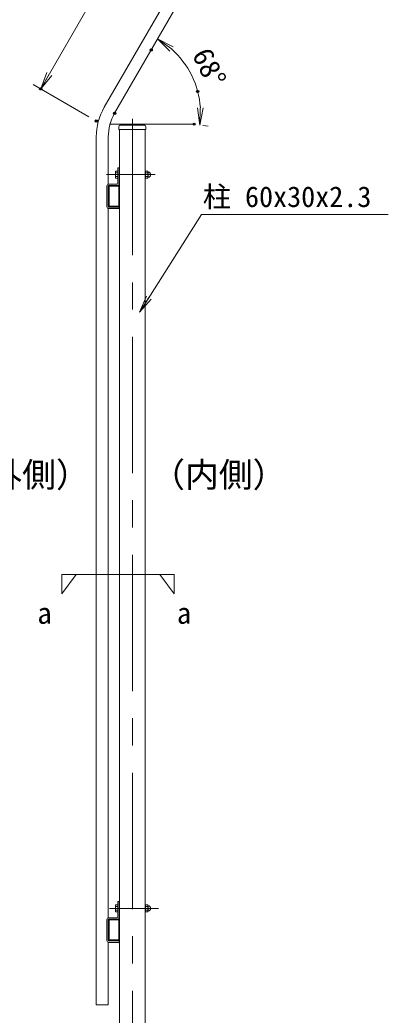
# Model space of a CAD drawing. Units: millimetres, scale not verified. Extents: x -4200 to 4200, y -2970 to 2970.
# Drawn here: x -219 to 639, y -754 to 1566 of the extents above; entities that cross this region are included whole.
import ezdxf
from ezdxf.enums import TextEntityAlignment as Align

# ---------------------------------------------------------------- set-up
doc = ezdxf.new("R2010")
doc.units = ezdxf.units.MM
doc.header["$LTSCALE"] = 10
doc.header["$PDMODE"] = 32
doc.header["$PDSIZE"] = 5
doc.linetypes.add('USER1', pattern=[50.8, 31.75, -6.35, 6.35, -6.35])
for name, color, linetype, lineweight in [('0-3_D-STR3', 3, 'Continuous', 13), ('0-4_D-BMK', 2, 'USER1', 13), ('0-5_D-STR1', 1, 'Continuous', 18), ('0-6_D-STR-DIM', 7, 'Continuous', 13), ('0-7_0', 7, 'Continuous', 18), ('0-9_D-TTL-TXT', 7, 'Continuous', 18), ('0-A_D-STR-TXT', 7, 'Continuous', 13)]:
    doc.layers.add(name, color=color, linetype=linetype, lineweight=lineweight)
doc.layers.add('0-8_Defpoints', color=253, linetype='Continuous')
doc.styles.add('ＭＳ ゴシック', font='')
doc.styles.get('ＭＳ ゴシック').set_extended_font_data('MS Gothic')

# ---------------------------------------------------------------- blocks, each defined once
blk = doc.blocks.new('_Open')
at = {"layer": '0-7_0'}
blk.add_line((-10, 1.667), (0, 0), dxfattribs=at)
blk.add_lwpolyline([(-10, -1.667), (0, 0), (-10, 0)], dxfattribs=at)

msp = doc.modelspace()

# ---------------------------------------------------------------- linework, layer by layer
at = {"layer": '0-3_D-STR3'}
for p, q in [((3.87, 1211.23), (3.87, 1198.89)), ((4.87, 1213.1), (9.37, 1213.1)), ((4.87, 1209.05), (9.37, 1209.05)), ((9.37, 1221), (9.37, 1184.8)), ((12.57, 1221), (9.37, 1221)), ((9.37, 1213.1), (9.37, 1196.9)), ((12.57, 1221), (12.57, 1184.8)), ((13.07, 1209), (12.57, 1209)), ((73.07, 1211.17), (73.07, 1198.83)), ((73.07, 1211.17), (73.07, 1198.83)), ((74.07, 1213.04), (78.57, 1213.04)), ((78.57, 1208.99), (74.07, 1208.99)), ((79.57, 1211.17), (79.57, 1198.83)), ((79.57, 1211.17), (79.57, 1198.83)), ((7.77, 1183.2), (-11.33, 1183.2)), ((4.87, 1200.95), (9.37, 1200.95)), ((4.87, 1196.9), (9.37, 1196.9)), ((13.07, 1201), (12.57, 1201)), ((78.57, 1200.89), (74.07, 1200.89)), ((74.07, 1196.84), (78.57, 1196.84)), ((-16.13, 1178.4), (-16.13, 1130.6)), ((-12.93, 1178.4), (-12.93, 1130.6)), ((8.27, 1180), (-10.83, 1180)), ((12.07, 1129), (-11.33, 1129)), ((12.07, 1125.8), (-11.33, 1125.8)), ((12.07, 1129), (12.07, 1125.8)), ((3.87, -498.77), (3.87, -511.11)), ((4.87, -496.9), (9.37, -496.9)), ((4.87, -500.95), (9.37, -500.95)), ((4.87, -509.05), (9.37, -509.05)), ((9.37, -489), (9.37, -525.2)), ((12.57, -489), (9.37, -489)), ((9.37, -496.9), (9.37, -513.1)), ((12.57, -489), (12.57, -525.2)), ((13.07, -501), (12.57, -501)), ((13.07, -509), (12.57, -509)), ((73.07, -498.77), (73.07, -511.11)), ((73.07, -498.77), (73.07, -511.11)), ((74.07, -496.9), (78.57, -496.9)), ((78.57, -500.95), (74.07, -500.95)), ((78.57, -509.05), (74.07, -509.05)), ((79.57, -498.77), (79.57, -511.11)), ((79.57, -498.77), (79.57, -511.11)), ((-16.13, -531.6), (-16.13, -579.4)), ((-12.93, -531.6), (-12.93, -579.4)), ((7.77, -526.8), (-11.33, -526.8)), ((8.27, -530), (-10.83, -530)), ((4.87, -513.1), (9.37, -513.1)), ((74.07, -513.1), (78.57, -513.1)), ((12.07, -581), (-11.33, -581)), ((12.07, -584.2), (-11.33, -584.2)), ((12.07, -581), (12.07, -584.2))]:
    msp.add_line(p, q, dxfattribs=at)
for centre, radius, start, end in [((6.41, 1211.07), 2.54, 127.21089, 232.78911), ((12.57, 1205), 8.7, 152.26063, 207.73937), ((75.61, 1211.01), 2.54, 127.21089, 232.78911), ((81.77, 1204.94), 8.7, 152.26063, 207.73937), ((77.03, 1211.01), 2.54, 307.21089, 52.78911), ((70.87, 1204.94), 8.7, 332.26063, 27.73937), ((79.94, 1211.88), 0.5, 189.83916, 262.83194), ((79.07, 1204.94), 6.5, 277.16806, 82.83194), ((-11.33, 1178.4), 4.8, 90, 180), ((6.42, 1198.92), 2.55, 127.42505, 232.57495), ((7.77, 1184.8), 1.6, 270, 0), ((7.77, 1184.8), 4.8, 270, 0), ((75.62, 1198.86), 2.55, 127.42505, 232.57495), ((77.02, 1198.86), 2.55, 307.42505, 52.57495), ((79.94, 1197.99), 0.5, 97.16806, 163.42019), ((-11.33, 1178.4), 1.6, 90, 180), ((-11.33, 1130.6), 4.8, 180, 270), ((-11.33, 1130.6), 1.6, 180, 270), ((6.41, -498.93), 2.54, 127.21089, 232.78911), ((12.57, -505), 8.7, 152.26063, 207.73937), ((6.42, -511.08), 2.55, 127.42505, 232.57495), ((75.61, -498.93), 2.54, 127.21089, 232.78911), ((81.77, -505), 8.7, 152.26063, 207.73937), ((75.62, -511.08), 2.55, 127.42505, 232.57495), ((77.03, -498.93), 2.54, 307.21089, 52.78911), ((70.87, -505), 8.7, 332.26063, 27.73937), ((77.02, -511.08), 2.55, 307.42505, 52.57495), ((79.94, -498.05), 0.5, 189.83916, 262.83194), ((79.07, -505), 6.5, 277.16806, 82.83194), ((-11.33, -531.6), 4.8, 90, 180), ((-11.33, -531.6), 1.6, 90, 180), ((7.77, -525.2), 1.6, 270, 0), ((7.77, -525.2), 4.8, 270, 0), ((79.94, -511.95), 0.5, 97.16806, 163.42019), ((-11.33, -579.4), 4.8, 180, 270), ((-11.33, -579.4), 1.6, 180, 270)]:
    msp.add_arc(centre, radius, start, end, dxfattribs=at)
at = {"layer": '0-4_D-BMK'}
for p, q in [((43.07, 1335), (43.07, -1195)), ((-17.52, 1205), (96.51, 1205)), ((-10.02, -505), (104.01, -505))]:
    msp.add_line(p, q, dxfattribs=at)
at = {"layer": '0-5_D-STR1'}
for p, q in [((-22.44, 1362.02), (184.07, 1719.71)), ((1.81, 1348.02), (208.32, 1705.71)), ((43.07, 1323), (14.82, 1320)), ((43.07, 1323), (71.32, 1320)), ((11.82, 1317), (11.82, 1310)), ((11.82, 1310), (74.32, 1310)), ((13.07, 1310), (13.07, -1180)), ((14.82, 1320), (71.32, 1320)), ((73.07, -1180), (73.07, 1310)), ((74.32, 1317), (74.32, 1310)), ((-40.93, 1293.04), (-40.93, -730)), ((-12.93, 1293.02), (-12.93, 1182.93)), ((-12.93, 1177.91), (-12.93, 1132.09)), ((-11.33, 1177.9), (-11.33, 1132.1)), ((10.62, 1180), (-10.83, 1180)), ((10.62, 1178.4), (-10.83, 1178.4)), ((11.47, 1132.1), (11.47, 1177.55)), ((13.07, 1132.1), (13.07, 1177.55)), ((-12.93, 1126.07), (-12.93, -527.07)), ((-10.83, 1131.6), (10.97, 1131.6)), ((-10.83, 1130), (10.97, 1130)), ((-12.93, -532.09), (-12.93, -579.4)), ((-11.33, -532.1), (-11.33, -577.9)), ((10.62, -530), (-10.83, -530)), ((10.62, -531.6), (-10.83, -531.6)), ((11.47, -577.9), (11.47, -532.45)), ((13.07, -577.9), (13.07, -532.45)), ((-10.83, -578.4), (10.97, -578.4)), ((-12.93, -583.93), (-12.93, -730)), ((-10.83, -580), (10.97, -580)), ((-40.93, -730), (-12.93, -730))]:
    msp.add_line(p, q, dxfattribs=at)
for centre, radius, start, end in [((97.07, 1293.02), 138, 150, 179.99999), ((97.07, 1293.02), 110, 150, 179.99999), ((14.82, 1317), 3, 90, 180), ((71.32, 1317), 3, 0, 90), ((-10.83, 1177.9), 2.1, 90, 180.00049), ((-10.83, 1177.9), 0.5, 90, 179.99992), ((10.62, 1177.55), 2.45, 0, 90.00001), ((10.62, 1177.55), 0.85, 0, 90.00002), ((-10.83, 1132.1), 2.1, 180.00029, 270), ((-10.83, 1132.1), 0.5, 179.99992, 270), ((10.97, 1132.1), 0.5, 270, 0.00043), ((10.97, 1132.1), 2.1, 270, 0.0003), ((-10.83, -532.1), 2.1, 90, 180.00049), ((-10.83, -532.1), 0.5, 90, 179.99992), ((10.62, -532.45), 2.45, 0, 90.00001), ((10.62, -532.45), 0.85, 0, 90.00002), ((-10.83, -577.9), 2.1, 180.00029, 270), ((-10.83, -577.9), 0.5, 179.99992, 270), ((10.97, -577.9), 0.5, 270, 0.00043), ((10.97, -577.9), 2.1, 270, 0.0003)]:
    msp.add_arc(centre, radius, start, end, dxfattribs=at)
at = {"layer": '0-6_D-STR-DIM'}
for p, q in [((54.52, 1794.51), (-170.48, 1404.8)), ((97.07, 1513.02), (111.81, 1538.55)), ((-58.25, 1340), (-187.8, 1414.8)), ((-10.43, 1322.5), (189.57, 1322.5)), ((206.88, 1319.77), (219.75, 1317.99))]:
    msp.add_line(p, q, dxfattribs=at)
for points in [[(140.78, 273.27), (-121.43, 273.27), (-121.43, 227.94), (-87.8, 273.27)], [(140.78, 273.27), (140.78, 227.94), (107.15, 273.27)]]:
    msp.add_lwpolyline(points, dxfattribs=at)
msp.add_arc((1.81, 1348.02), 200, 3.6335, 48.52166, dxfattribs=at)
at = {"layer": '0-8_Defpoints'}
for p in [(87.07, 1495.7), (-170.48, 1404.8), (195.2, 1399.01), (1.81, 1348.02), (-40.93, 1330), (187.07, 1322.5)]:
    msp.add_point(p, dxfattribs=at)
at = {"layer": '0-A_D-STR-TXT'}
msp.add_lwpolyline([(638.81, 1111.8), (204.12, 1111.8), (60.95, 886.39)], dxfattribs=at)

# ---------------------------------------------------------------- block references
at = {"layer": '0-6_D-STR-DIM', "xscale": 4, "yscale": 4}
for p, rotation in [((101.81, 1521.23), 144.26083), ((-170.48, 1404.8), 240), ((199.93, 1320.72), 267.89433)]:
    msp.add_blockref('_Open', p, dxfattribs=dict(at, rotation=rotation))
at = {"layer": '0-A_D-STR-TXT', "xscale": 4, "yscale": 4, "rotation": 237.57863}
msp.add_blockref('_Open', (59.88, 884.7), dxfattribs=at)

# ---------------------------------------------------------------- texts
at = {"layer": '0-6_D-STR-DIM', "style": 'ＭＳ ゴシック'}
msp.add_text('68°', height=48.09, rotation=296.078, dxfattribs=at).set_placement((168.14, 1478.48), align=Align.BOTTOM_LEFT)
at = {"layer": '0-9_D-TTL-TXT', "style": 'ＭＳ ゴシック'}
for s, p in [('（外側）', (-371.23, 459.53)), ('（内側）', (86.97, 459.53))]:
    msp.add_text(s, height=57.7, dxfattribs=at).set_placement(p, align=Align.BOTTOM_LEFT)
at = {"layer": '0-A_D-STR-TXT', "style": 'ＭＳ ゴシック'}
for s, height, p in [('柱 60x30x2.3', 48.09, (207.13, 1115.12)), ('a', 49.49, (-178.34, 143.53)), ('a', 49.49, (146.63, 143.53))]:
    msp.add_text(s, height=height, dxfattribs=at).set_placement(p, align=Align.BOTTOM_LEFT)

doc.saveas('drawing.dxf')
